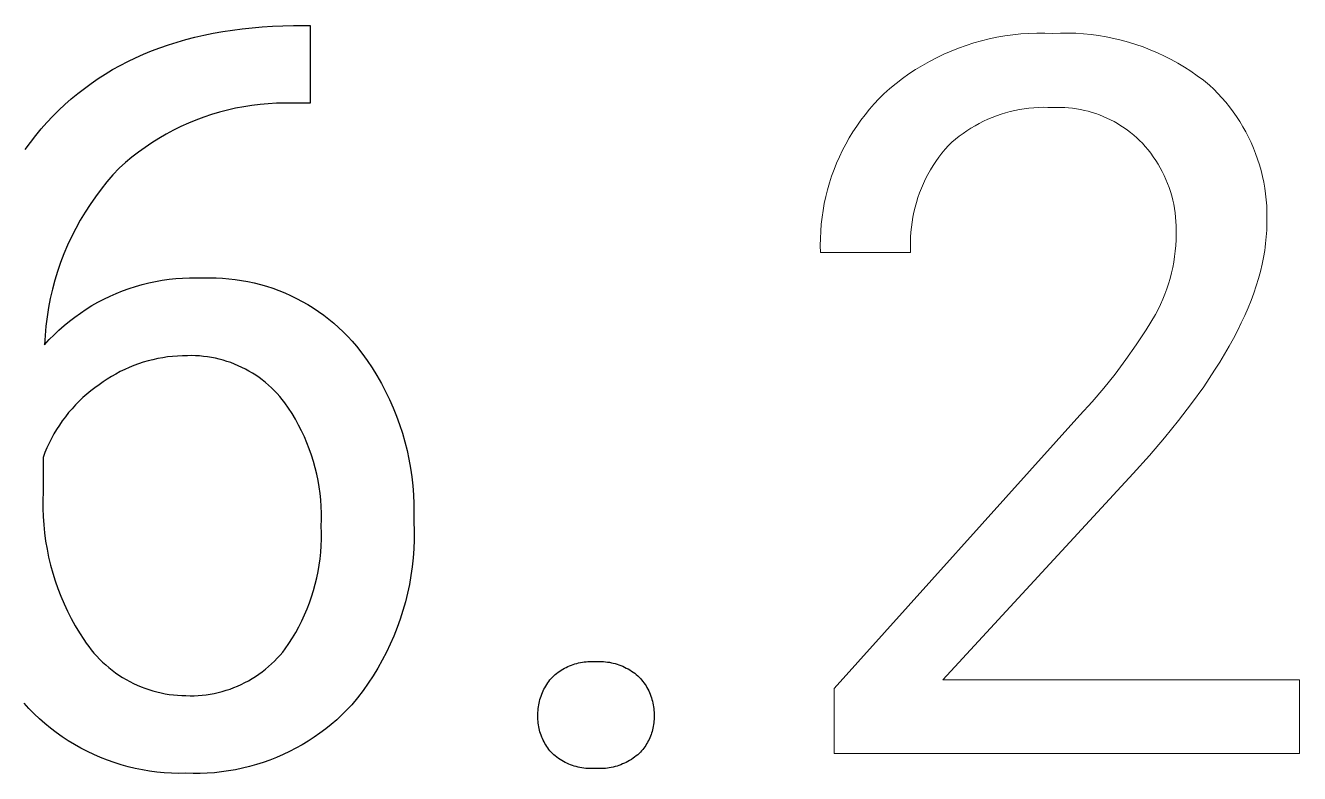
# Model space of a CAD drawing. Header units: millimetres. Extents: x 1383 to 4664, y -160 to 2132.
# Drawn here: x 4064.33 to 4110.07, y -18.68 to 8.17 of the extents above; entities that cross this region are included whole.
import ezdxf

# ---------------------------------------------------------------- set-up
doc = ezdxf.new("R2010")
doc.units = ezdxf.units.MM
doc.header["$MEASUREMENT"] = 0
doc.layers.add('Domyślny', color=7, linetype='Continuous', true_color=0x000000)

msp = doc.modelspace()

# ---------------------------------------------------------------- linework, layer by layer
at = {"layer": 'Domyślny'}
for p, q in [((4070.409, 7.75), (4070.737, 7.825)), ((4070.737, 7.825), (4071.07, 7.894)), ((4071.07, 7.894), (4071.41, 7.954)), ((4071.41, 7.954), (4071.756, 8.008)), ((4071.756, 8.008), (4072.107, 8.054)), ((4072.107, 8.054), (4072.465, 8.093)), ((4072.465, 8.093), (4072.828, 8.124)), ((4072.828, 8.124), (4073.197, 8.148)), ((4073.197, 8.148), (4073.572, 8.165)), ((4073.572, 8.165), (4073.954, 8.174)), ((4073.954, 8.174), (4074.553, 8.174)), ((4074.553, 8.174), (4074.553, 5.385)), ((4068.859, 7.261), (4069.157, 7.373)), ((4069.157, 7.373), (4069.461, 7.479)), ((4069.461, 7.479), (4069.771, 7.576)), ((4069.771, 7.576), (4070.087, 7.667)), ((4070.087, 7.667), (4070.409, 7.75)), ((4067.726, 6.737), (4068, 6.879)), ((4068, 6.879), (4068.28, 7.014)), ((4068.28, 7.014), (4068.567, 7.141)), ((4068.567, 7.141), (4068.859, 7.261)), ((4066.938, 6.267), (4067.195, 6.431)), ((4067.195, 6.431), (4067.457, 6.588)), ((4067.457, 6.588), (4067.726, 6.737)), ((4066.443, 5.917), (4066.687, 6.096)), ((4066.687, 6.096), (4066.938, 6.267)), ((4065.744, 5.336), (4065.971, 5.537)), ((4065.971, 5.537), (4066.204, 5.731)), ((4066.204, 5.731), (4066.443, 5.917)), ((4065.308, 4.913), (4065.523, 5.128)), ((4065.523, 5.128), (4065.744, 5.336)), ((4071.295, 5.061), (4071.011, 4.977)), ((4071.582, 5.137), (4071.295, 5.061)), ((4071.872, 5.202), (4071.582, 5.137)), ((4072.163, 5.258), (4071.872, 5.202)), ((4072.457, 5.304), (4072.163, 5.258)), ((4072.751, 5.34), (4072.457, 5.304)), ((4073.047, 5.366), (4072.751, 5.34)), ((4073.344, 5.382), (4073.047, 5.366)), ((4073.64, 5.388), (4073.344, 5.382)), ((4073.937, 5.385), (4073.64, 5.388)), ((4074.553, 5.385), (4073.937, 5.385)), ((4064.895, 4.459), (4065.098, 4.69)), ((4065.098, 4.69), (4065.308, 4.913)), ((4070.177, 4.665), (4069.906, 4.543)), ((4070.451, 4.778), (4070.177, 4.665)), ((4070.729, 4.882), (4070.451, 4.778)), ((4071.011, 4.977), (4070.729, 4.882)), ((4064.507, 3.977), (4064.698, 4.221)), ((4064.698, 4.221), (4064.895, 4.459)), ((4069.121, 4.122), (4068.87, 3.965)), ((4069.378, 4.271), (4069.121, 4.122)), ((4069.64, 4.411), (4069.378, 4.271)), ((4069.906, 4.543), (4069.64, 4.411)), ((4064.321, 3.725), (4064.507, 3.977)), ((4068.624, 3.799), (4068.383, 3.625)), ((4068.87, 3.965), (4068.624, 3.799)), ((4067.92, 3.253), (4067.699, 3.055)), ((4068.149, 3.443), (4067.92, 3.253)), ((4068.383, 3.625), (4068.149, 3.443)), ((4067.471, 2.809), (4067.252, 2.555)), ((4067.699, 3.055), (4067.471, 2.809)), ((4067.042, 2.294), (4066.841, 2.026)), ((4067.252, 2.555), (4067.042, 2.294)), ((4066.841, 2.026), (4066.65, 1.75)), ((4066.468, 1.469), (4066.296, 1.181)), ((4066.65, 1.75), (4066.468, 1.469)), ((4066.296, 1.181), (4066.134, 0.887)), ((4065.983, 0.588), (4065.841, 0.284)), ((4066.134, 0.887), (4065.983, 0.588)), ((4065.841, 0.284), (4065.711, -0.024)), ((4065.591, -0.337), (4065.482, -0.654)), ((4065.711, -0.024), (4065.591, -0.337)), ((4065.482, -0.654), (4065.384, -0.975)), ((4069.483, -0.938), (4069.727, -0.912)), ((4069.727, -0.912), (4069.972, -0.895)), ((4069.972, -0.895), (4070.218, -0.885)), ((4070.218, -0.885), (4070.463, -0.884)), ((4070.463, -0.884), (4070.709, -0.892)), ((4070.709, -0.892), (4070.94, -0.887)), ((4070.94, -0.887), (4071.171, -0.89)), ((4071.171, -0.89), (4071.401, -0.901)), ((4071.401, -0.901), (4071.631, -0.919)), ((4065.297, -1.299), (4065.222, -1.625)), ((4065.384, -0.975), (4065.297, -1.299)), ((4067.59, -1.444), (4067.818, -1.352)), ((4067.818, -1.352), (4068.049, -1.269)), ((4068.049, -1.269), (4068.283, -1.193)), ((4068.283, -1.193), (4068.519, -1.126)), ((4068.519, -1.126), (4068.758, -1.067)), ((4068.758, -1.067), (4068.998, -1.016)), ((4068.998, -1.016), (4069.24, -0.973)), ((4069.24, -0.973), (4069.483, -0.938)), ((4071.631, -0.919), (4071.861, -0.945)), ((4071.861, -0.945), (4072.089, -0.979)), ((4072.089, -0.979), (4072.316, -1.021)), ((4072.316, -1.021), (4072.542, -1.07)), ((4072.542, -1.07), (4072.766, -1.127)), ((4072.766, -1.127), (4072.987, -1.191)), ((4072.987, -1.191), (4073.207, -1.263)), ((4073.207, -1.263), (4073.424, -1.342)), ((4073.424, -1.342), (4073.638, -1.429)), ((4065.222, -1.625), (4065.157, -1.954)), ((4066.714, -1.885), (4066.927, -1.764)), ((4066.927, -1.764), (4067.144, -1.649)), ((4067.144, -1.649), (4067.366, -1.543)), ((4067.366, -1.543), (4067.59, -1.444)), ((4073.638, -1.429), (4073.849, -1.523)), ((4073.849, -1.523), (4074.056, -1.623)), ((4074.056, -1.623), (4074.261, -1.731)), ((4074.261, -1.731), (4074.461, -1.846)), ((4065.105, -2.285), (4065.063, -2.618)), ((4065.157, -1.954), (4065.105, -2.285)), ((4066.1, -2.293), (4066.3, -2.15)), ((4066.3, -2.15), (4066.505, -2.014)), ((4066.505, -2.014), (4066.714, -1.885)), ((4074.461, -1.846), (4074.658, -1.967)), ((4074.658, -1.967), (4074.85, -2.095)), ((4074.85, -2.095), (4075.038, -2.229)), ((4075.038, -2.229), (4075.221, -2.37)), ((4065.063, -2.618), (4065.033, -2.952)), ((4065.532, -2.762), (4065.716, -2.599)), ((4065.716, -2.599), (4065.906, -2.443)), ((4065.906, -2.443), (4066.1, -2.293)), ((4075.221, -2.37), (4075.399, -2.517)), ((4075.399, -2.517), (4075.572, -2.669)), ((4075.572, -2.669), (4075.74, -2.828)), ((4065.033, -2.952), (4065.015, -3.287)), ((4065.015, -3.287), (4065.182, -3.106)), ((4065.182, -3.106), (4065.354, -2.931)), ((4065.354, -2.931), (4065.532, -2.762)), ((4075.74, -2.828), (4075.903, -2.992)), ((4075.903, -2.992), (4076.06, -3.161)), ((4076.06, -3.161), (4076.211, -3.336)), ((4076.211, -3.336), (4076.408, -3.592)), ((4076.408, -3.592), (4076.596, -3.854)), ((4068.057, -4.105), (4067.893, -4.177)), ((4068.222, -4.038), (4068.057, -4.105)), ((4068.39, -3.976), (4068.222, -4.038)), ((4068.56, -3.92), (4068.39, -3.976)), ((4068.732, -3.87), (4068.56, -3.92)), ((4068.905, -3.826), (4068.732, -3.87)), ((4069.08, -3.788), (4068.905, -3.826)), ((4069.255, -3.755), (4069.08, -3.788)), ((4069.432, -3.728), (4069.255, -3.755)), ((4069.61, -3.708), (4069.432, -3.728)), ((4069.788, -3.693), (4069.61, -3.708)), ((4069.966, -3.684), (4069.788, -3.693)), ((4070.145, -3.682), (4069.966, -3.684)), ((4070.289, -3.68), (4070.145, -3.682)), ((4070.433, -3.683), (4070.289, -3.68)), ((4070.577, -3.692), (4070.433, -3.683)), ((4070.72, -3.705), (4070.577, -3.692)), ((4070.863, -3.723), (4070.72, -3.705)), ((4071.005, -3.746), (4070.863, -3.723)), ((4071.146, -3.773), (4071.005, -3.746)), ((4071.287, -3.806), (4071.146, -3.773)), ((4071.426, -3.843), (4071.287, -3.806)), ((4071.563, -3.885), (4071.426, -3.843)), ((4071.7, -3.932), (4071.563, -3.885)), ((4071.834, -3.984), (4071.7, -3.932)), ((4071.967, -4.04), (4071.834, -3.984)), ((4072.097, -4.1), (4071.967, -4.04)), ((4072.226, -4.165), (4072.097, -4.1)), ((4076.596, -3.854), (4076.775, -4.123)), ((4067.267, -4.521), (4067.118, -4.62)), ((4067.419, -4.427), (4067.267, -4.521)), ((4067.574, -4.339), (4067.419, -4.427)), ((4067.733, -4.255), (4067.574, -4.339)), ((4067.893, -4.177), (4067.733, -4.255)), ((4072.352, -4.234), (4072.226, -4.165)), ((4072.476, -4.308), (4072.352, -4.234)), ((4072.597, -4.386), (4072.476, -4.308)), ((4072.715, -4.468), (4072.597, -4.386)), ((4072.831, -4.554), (4072.715, -4.468)), ((4072.943, -4.643), (4072.831, -4.554)), ((4076.775, -4.123), (4076.945, -4.397)), ((4076.945, -4.397), (4077.106, -4.678)), ((4066.674, -4.946), (4066.531, -5.064)), ((4066.821, -4.832), (4066.674, -4.946)), ((4066.973, -4.724), (4066.821, -4.832)), ((4067.118, -4.62), (4066.973, -4.724)), ((4073.053, -4.737), (4072.943, -4.643)), ((4073.159, -4.834), (4073.053, -4.737)), ((4073.262, -4.935), (4073.159, -4.834)), ((4073.361, -5.04), (4073.262, -4.935)), ((4077.106, -4.678), (4077.257, -4.963)), ((4077.257, -4.963), (4077.398, -5.254)), ((4066.126, -5.449), (4066, -5.586)), ((4066.257, -5.316), (4066.126, -5.449)), ((4066.392, -5.188), (4066.257, -5.316)), ((4066.531, -5.064), (4066.392, -5.188)), ((4073.456, -5.147), (4073.361, -5.04)), ((4073.548, -5.258), (4073.456, -5.147)), ((4073.636, -5.372), (4073.548, -5.258)), ((4073.771, -5.566), (4073.636, -5.372)), ((4077.398, -5.254), (4077.529, -5.549)), ((4065.763, -5.873), (4065.652, -6.022)), ((4065.879, -5.727), (4065.763, -5.873)), ((4066, -5.586), (4065.879, -5.727)), ((4073.898, -5.763), (4073.771, -5.566)), ((4074.019, -5.965), (4073.898, -5.763)), ((4077.529, -5.549), (4077.649, -5.849)), ((4077.649, -5.849), (4077.76, -6.152)), ((4065.446, -6.332), (4065.351, -6.492)), ((4065.547, -6.175), (4065.446, -6.332)), ((4065.652, -6.022), (4065.547, -6.175)), ((4074.134, -6.171), (4074.019, -5.965)), ((4074.241, -6.381), (4074.134, -6.171)), ((4074.341, -6.594), (4074.241, -6.381)), ((4077.76, -6.152), (4077.86, -6.459)), ((4065.178, -6.821), (4065.099, -6.99)), ((4065.261, -6.655), (4065.178, -6.821)), ((4065.351, -6.492), (4065.261, -6.655)), ((4074.434, -6.81), (4074.341, -6.594)), ((4074.52, -7.03), (4074.434, -6.81)), ((4077.86, -6.459), (4077.95, -6.77)), ((4077.95, -6.77), (4078.029, -7.083)), ((4065.027, -7.161), (4064.961, -7.335)), ((4065.099, -6.99), (4065.027, -7.161)), ((4074.598, -7.252), (4074.52, -7.03)), ((4074.669, -7.476), (4074.598, -7.252)), ((4078.029, -7.083), (4078.097, -7.399)), ((4064.961, -7.335), (4064.961, -8.577)), ((4074.732, -7.703), (4074.669, -7.476)), ((4074.787, -7.932), (4074.732, -7.703)), ((4078.097, -7.399), (4078.154, -7.717)), ((4078.154, -7.717), (4078.201, -8.036)), ((4074.835, -8.163), (4074.787, -7.932)), ((4074.875, -8.395), (4074.835, -8.163)), ((4078.201, -8.036), (4078.236, -8.357)), ((4064.961, -8.577), (4064.951, -8.872)), ((4074.908, -8.628), (4074.875, -8.395)), ((4074.932, -8.862), (4074.908, -8.628)), ((4078.236, -8.357), (4078.261, -8.679)), ((4078.261, -8.679), (4078.275, -9.002)), ((4064.951, -8.872), (4064.952, -9.166)), ((4074.948, -9.097), (4074.932, -8.862)), ((4074.957, -9.332), (4074.948, -9.097)), ((4078.275, -9.002), (4078.277, -9.325)), ((4064.952, -9.166), (4064.962, -9.46)), ((4064.962, -9.46), (4064.983, -9.754)), ((4074.951, -9.803), (4074.958, -9.568)), ((4074.958, -9.568), (4074.957, -9.332)), ((4078.277, -9.325), (4078.269, -9.648)), ((4064.983, -9.754), (4065.013, -10.047)), ((4065.013, -10.047), (4065.053, -10.338)), ((4074.958, -10.037), (4074.951, -9.803)), ((4074.957, -10.271), (4074.958, -10.037)), ((4078.269, -9.648), (4078.279, -9.97)), ((4078.279, -9.97), (4078.279, -10.293)), ((4065.053, -10.338), (4065.103, -10.629)), ((4074.932, -10.737), (4074.949, -10.504)), ((4074.949, -10.504), (4074.957, -10.271)), ((4078.279, -10.293), (4078.268, -10.615)), ((4065.103, -10.629), (4065.162, -10.917)), ((4065.162, -10.917), (4065.231, -11.203)), ((4074.877, -11.202), (4074.908, -10.97)), ((4074.908, -10.97), (4074.932, -10.737)), ((4078.245, -10.937), (4078.212, -11.258)), ((4078.268, -10.615), (4078.245, -10.937)), ((4065.231, -11.203), (4065.31, -11.487)), ((4074.79, -11.661), (4074.837, -11.432)), ((4074.837, -11.432), (4074.877, -11.202)), ((4078.212, -11.258), (4078.167, -11.577)), ((4065.31, -11.487), (4065.398, -11.768)), ((4065.398, -11.768), (4065.495, -12.046)), ((4074.673, -12.114), (4074.735, -11.888)), ((4074.735, -11.888), (4074.79, -11.661)), ((4078.167, -11.577), (4078.112, -11.895)), ((4065.495, -12.046), (4065.602, -12.32)), ((4065.602, -12.32), (4065.718, -12.591)), ((4074.526, -12.557), (4074.603, -12.337)), ((4074.603, -12.337), (4074.673, -12.114)), ((4078.046, -12.211), (4077.969, -12.524)), ((4078.112, -11.895), (4078.046, -12.211)), ((4065.718, -12.591), (4065.843, -12.857)), ((4074.35, -12.99), (4074.441, -12.775)), ((4074.441, -12.775), (4074.526, -12.557)), ((4077.969, -12.524), (4077.882, -12.835)), ((4065.843, -12.857), (4065.976, -13.119)), ((4065.976, -13.119), (4066.119, -13.377)), ((4074.145, -13.411), (4074.251, -13.202)), ((4074.251, -13.202), (4074.35, -12.99)), ((4077.783, -13.142), (4077.675, -13.446)), ((4077.882, -12.835), (4077.783, -13.142)), ((4066.119, -13.377), (4066.27, -13.63)), ((4066.27, -13.63), (4066.429, -13.877)), ((4073.913, -13.816), (4074.032, -13.615)), ((4074.032, -13.615), (4074.145, -13.411)), ((4077.675, -13.446), (4077.556, -13.746)), ((4066.429, -13.877), (4066.513, -14.002)), ((4066.513, -14.002), (4066.6, -14.124)), ((4066.6, -14.124), (4066.692, -14.242)), ((4073.654, -14.206), (4073.787, -14.013)), ((4073.787, -14.013), (4073.913, -13.816)), ((4077.427, -14.041), (4077.288, -14.332)), ((4077.556, -13.746), (4077.427, -14.041)), ((4066.692, -14.242), (4066.788, -14.358)), ((4066.788, -14.358), (4066.888, -14.47)), ((4066.888, -14.47), (4066.992, -14.579)), ((4066.992, -14.579), (4067.099, -14.684)), ((4073.27, -14.646), (4073.371, -14.541)), ((4073.371, -14.541), (4073.469, -14.433)), ((4073.469, -14.433), (4073.564, -14.321)), ((4073.564, -14.321), (4073.654, -14.206)), ((4077.139, -14.618), (4076.98, -14.899)), ((4077.288, -14.332), (4077.139, -14.618)), ((4067.099, -14.684), (4067.209, -14.785)), ((4067.209, -14.785), (4067.324, -14.882)), ((4067.324, -14.882), (4067.441, -14.976)), ((4067.441, -14.976), (4067.561, -15.065)), ((4067.561, -15.065), (4067.685, -15.151)), ((4072.71, -15.116), (4072.828, -15.03)), ((4072.828, -15.03), (4072.944, -14.94)), ((4072.944, -14.94), (4073.056, -14.846)), ((4073.056, -14.846), (4073.164, -14.748)), ((4073.164, -14.748), (4073.27, -14.646)), ((4076.98, -14.899), (4076.812, -15.174)), ((4083.345, -15.133), (4083.398, -15.091)), ((4083.398, -15.091), (4083.452, -15.05)), ((4083.452, -15.05), (4083.508, -15.01)), ((4083.508, -15.01), (4083.564, -14.973)), ((4083.564, -14.973), (4083.622, -14.938)), ((4083.622, -14.938), (4083.681, -14.904)), ((4083.681, -14.904), (4083.742, -14.873)), ((4083.742, -14.873), (4083.803, -14.843)), ((4083.803, -14.843), (4083.865, -14.816)), ((4083.865, -14.816), (4083.928, -14.791)), ((4083.928, -14.791), (4083.992, -14.768)), ((4083.992, -14.768), (4084.057, -14.747)), ((4084.057, -14.747), (4084.122, -14.728)), ((4084.122, -14.728), (4084.188, -14.712)), ((4084.188, -14.712), (4084.254, -14.698)), ((4084.254, -14.698), (4084.321, -14.686)), ((4084.321, -14.686), (4084.388, -14.676)), ((4084.388, -14.676), (4084.456, -14.669)), ((4084.456, -14.669), (4084.523, -14.664)), ((4084.523, -14.664), (4084.591, -14.661)), ((4084.591, -14.661), (4084.659, -14.66)), ((4084.659, -14.66), (4084.727, -14.662)), ((4084.727, -14.662), (4084.795, -14.666)), ((4084.795, -14.666), (4084.866, -14.662)), ((4084.866, -14.662), (4084.937, -14.661)), ((4084.937, -14.661), (4085.009, -14.662)), ((4085.009, -14.662), (4085.08, -14.665)), ((4085.08, -14.665), (4085.151, -14.671)), ((4085.151, -14.671), (4085.222, -14.68)), ((4085.222, -14.68), (4085.293, -14.69)), ((4085.293, -14.69), (4085.363, -14.704)), ((4085.363, -14.704), (4085.432, -14.719)), ((4085.432, -14.719), (4085.501, -14.737)), ((4085.501, -14.737), (4085.57, -14.758)), ((4085.57, -14.758), (4085.637, -14.781)), ((4085.637, -14.781), (4085.704, -14.806)), ((4085.704, -14.806), (4085.77, -14.833)), ((4085.77, -14.833), (4085.835, -14.863)), ((4085.835, -14.863), (4085.899, -14.895)), ((4085.899, -14.895), (4085.962, -14.929)), ((4085.962, -14.929), (4086.023, -14.965)), ((4086.023, -14.965), (4086.083, -15.003)), ((4086.083, -15.003), (4086.142, -15.044)), ((4086.142, -15.044), (4086.2, -15.086)), ((4086.2, -15.086), (4086.255, -15.13)), ((4067.685, -15.151), (4067.811, -15.232)), ((4067.811, -15.232), (4067.94, -15.308)), ((4067.94, -15.308), (4068.072, -15.381)), ((4068.072, -15.381), (4068.206, -15.448)), ((4068.206, -15.448), (4068.342, -15.511)), ((4068.342, -15.511), (4068.48, -15.57)), ((4071.81, -15.599), (4071.945, -15.544)), ((4071.945, -15.544), (4072.079, -15.483)), ((4072.079, -15.483), (4072.21, -15.419)), ((4072.21, -15.419), (4072.339, -15.35)), ((4072.339, -15.35), (4072.465, -15.276)), ((4072.465, -15.276), (4072.589, -15.198)), ((4072.589, -15.198), (4072.71, -15.116)), ((4076.635, -15.444), (4076.448, -15.707)), ((4076.812, -15.174), (4076.635, -15.444)), ((4082.975, -15.601), (4083.008, -15.543)), ((4083.008, -15.543), (4083.043, -15.487)), ((4083.043, -15.487), (4083.079, -15.432)), ((4083.079, -15.432), (4083.118, -15.378)), ((4083.118, -15.378), (4083.159, -15.325)), ((4083.159, -15.325), (4083.201, -15.274)), ((4083.201, -15.274), (4083.245, -15.224)), ((4083.245, -15.224), (4083.294, -15.178)), ((4083.294, -15.178), (4083.345, -15.133)), ((4086.255, -15.13), (4086.31, -15.176)), ((4086.31, -15.176), (4086.363, -15.224)), ((4086.363, -15.224), (4086.408, -15.274)), ((4086.408, -15.274), (4086.451, -15.324)), ((4086.451, -15.324), (4086.493, -15.376)), ((4086.493, -15.376), (4086.533, -15.43)), ((4086.533, -15.43), (4086.571, -15.484)), ((4086.571, -15.484), (4086.607, -15.54)), ((4086.607, -15.54), (4086.641, -15.598)), ((4068.48, -15.57), (4068.62, -15.623)), ((4068.62, -15.623), (4068.762, -15.672)), ((4068.762, -15.672), (4068.906, -15.716)), ((4068.906, -15.716), (4069.051, -15.755)), ((4069.051, -15.755), (4069.197, -15.789)), ((4069.197, -15.789), (4069.344, -15.818)), ((4069.344, -15.818), (4069.492, -15.842)), ((4069.492, -15.842), (4069.641, -15.861)), ((4069.641, -15.861), (4069.791, -15.874)), ((4069.791, -15.874), (4069.941, -15.883)), ((4069.941, -15.883), (4070.091, -15.886)), ((4070.091, -15.886), (4070.237, -15.89)), ((4070.237, -15.89), (4070.383, -15.888)), ((4070.383, -15.888), (4070.529, -15.882)), ((4070.529, -15.882), (4070.675, -15.87)), ((4070.675, -15.87), (4070.82, -15.853)), ((4070.82, -15.853), (4070.965, -15.832)), ((4070.965, -15.832), (4071.109, -15.805)), ((4071.109, -15.805), (4071.252, -15.774)), ((4071.252, -15.774), (4071.393, -15.737)), ((4071.393, -15.737), (4071.534, -15.696)), ((4071.534, -15.696), (4071.673, -15.65)), ((4071.673, -15.65), (4071.81, -15.599)), ((4076.253, -15.964), (4076.049, -16.213)), ((4076.448, -15.707), (4076.253, -15.964)), ((4082.799, -16.029), (4082.818, -15.966)), ((4082.818, -15.966), (4082.839, -15.903)), ((4082.839, -15.903), (4082.862, -15.84)), ((4082.862, -15.84), (4082.887, -15.779)), ((4082.887, -15.779), (4082.914, -15.719)), ((4082.914, -15.719), (4082.943, -15.659)), ((4082.943, -15.659), (4082.975, -15.601)), ((4086.641, -15.598), (4086.673, -15.656)), ((4086.673, -15.656), (4086.703, -15.716)), ((4086.703, -15.716), (4086.731, -15.776)), ((4086.731, -15.776), (4086.757, -15.837)), ((4086.757, -15.837), (4086.781, -15.9)), ((4086.781, -15.9), (4086.803, -15.963)), ((4086.803, -15.963), (4086.822, -16.026)), ((4064.456, -16.353), (4064.279, -16.161)), ((4064.64, -16.538), (4064.456, -16.353)), ((4075.872, -16.399), (4075.69, -16.579)), ((4076.049, -16.213), (4075.872, -16.399)), ((4082.729, -16.487), (4082.732, -16.421)), ((4082.732, -16.421), (4082.738, -16.354)), ((4082.738, -16.354), (4082.746, -16.289)), ((4082.746, -16.289), (4082.756, -16.223)), ((4082.756, -16.223), (4082.768, -16.158)), ((4082.768, -16.158), (4082.783, -16.093)), ((4082.783, -16.093), (4082.799, -16.029)), ((4086.822, -16.026), (4086.839, -16.091)), ((4086.839, -16.091), (4086.854, -16.156)), ((4086.854, -16.156), (4086.867, -16.221)), ((4086.867, -16.221), (4086.878, -16.287)), ((4086.878, -16.287), (4086.886, -16.353)), ((4086.886, -16.353), (4086.892, -16.419)), ((4086.892, -16.419), (4086.896, -16.486)), ((4064.83, -16.718), (4064.64, -16.538)), ((4065.027, -16.89), (4064.83, -16.718)), ((4065.229, -17.056), (4065.027, -16.89)), ((4075.308, -16.919), (4075.108, -17.08)), ((4075.502, -16.752), (4075.308, -16.919)), ((4075.69, -16.579), (4075.502, -16.752)), ((4082.727, -16.553), (4082.729, -16.487)), ((4082.728, -16.619), (4082.727, -16.553)), ((4082.728, -16.683), (4082.728, -16.619)), ((4082.729, -16.748), (4082.728, -16.683)), ((4082.733, -16.812), (4082.729, -16.748)), ((4082.739, -16.876), (4082.733, -16.812)), ((4082.747, -16.939), (4082.739, -16.876)), ((4086.886, -16.866), (4086.879, -16.928)), ((4086.892, -16.805), (4086.886, -16.866)), ((4086.896, -16.743), (4086.892, -16.805)), ((4086.896, -16.486), (4086.897, -16.553)), ((4086.897, -16.681), (4086.896, -16.743)), ((4086.897, -16.553), (4086.897, -16.619)), ((4086.897, -16.619), (4086.897, -16.681)), ((4065.437, -17.215), (4065.229, -17.056)), ((4065.65, -17.366), (4065.437, -17.215)), ((4065.868, -17.51), (4065.65, -17.366)), ((4074.694, -17.38), (4074.479, -17.52)), ((4074.903, -17.233), (4074.694, -17.38)), ((4075.108, -17.08), (4074.903, -17.233)), ((4082.757, -17.002), (4082.747, -16.939)), ((4082.77, -17.065), (4082.757, -17.002)), ((4082.784, -17.128), (4082.77, -17.065)), ((4082.801, -17.19), (4082.784, -17.128)), ((4082.82, -17.251), (4082.801, -17.19)), ((4082.841, -17.312), (4082.82, -17.251)), ((4082.864, -17.372), (4082.841, -17.312)), ((4082.889, -17.431), (4082.864, -17.372)), ((4086.767, -17.345), (4086.743, -17.402)), ((4086.789, -17.287), (4086.767, -17.345)), ((4086.809, -17.229), (4086.789, -17.287)), ((4086.827, -17.169), (4086.809, -17.229)), ((4086.843, -17.11), (4086.827, -17.169)), ((4086.857, -17.049), (4086.843, -17.11)), ((4086.869, -16.989), (4086.857, -17.049)), ((4086.879, -16.928), (4086.869, -16.989)), ((4066.092, -17.646), (4065.868, -17.51)), ((4066.319, -17.774), (4066.092, -17.646)), ((4066.551, -17.894), (4066.319, -17.774)), ((4074.036, -17.777), (4073.809, -17.894)), ((4074.26, -17.652), (4074.036, -17.777)), ((4074.479, -17.52), (4074.26, -17.652)), ((4082.916, -17.489), (4082.889, -17.431)), ((4082.945, -17.546), (4082.916, -17.489)), ((4082.976, -17.602), (4082.945, -17.546)), ((4083.009, -17.657), (4082.976, -17.602)), ((4083.044, -17.711), (4083.009, -17.657)), ((4083.081, -17.764), (4083.044, -17.711)), ((4083.119, -17.815), (4083.081, -17.764)), ((4083.159, -17.865), (4083.119, -17.815)), ((4086.487, -17.823), (4086.447, -17.87)), ((4086.525, -17.775), (4086.487, -17.823)), ((4086.561, -17.725), (4086.525, -17.775)), ((4086.596, -17.673), (4086.561, -17.725)), ((4086.629, -17.621), (4086.596, -17.673)), ((4086.661, -17.568), (4086.629, -17.621)), ((4086.69, -17.514), (4086.661, -17.568)), ((4086.718, -17.458), (4086.69, -17.514)), ((4086.743, -17.402), (4086.718, -17.458)), ((4066.788, -18.006), (4066.551, -17.894)), ((4067.028, -18.11), (4066.788, -18.006)), ((4067.271, -18.206), (4067.028, -18.11)), ((4067.518, -18.293), (4067.271, -18.206)), ((4067.767, -18.371), (4067.518, -18.293)), ((4072.863, -18.285), (4072.619, -18.363)), ((4073.104, -18.199), (4072.863, -18.285)), ((4073.343, -18.105), (4073.104, -18.199)), ((4073.578, -18.004), (4073.343, -18.105)), ((4073.809, -17.894), (4073.578, -18.004)), ((4083.201, -17.914), (4083.159, -17.865)), ((4083.245, -17.961), (4083.201, -17.914)), ((4083.297, -18.008), (4083.245, -17.961)), ((4083.351, -18.053), (4083.297, -18.008)), ((4083.407, -18.096), (4083.351, -18.053)), ((4083.464, -18.138), (4083.407, -18.096)), ((4083.522, -18.177), (4083.464, -18.138)), ((4083.582, -18.214), (4083.522, -18.177)), ((4083.642, -18.25), (4083.582, -18.214)), ((4083.705, -18.283), (4083.642, -18.25)), ((4083.768, -18.314), (4083.705, -18.283)), ((4085.896, -18.282), (4085.832, -18.312)), ((4085.958, -18.249), (4085.896, -18.282)), ((4086.02, -18.213), (4085.958, -18.249)), ((4086.081, -18.176), (4086.02, -18.213)), ((4086.14, -18.137), (4086.081, -18.176)), ((4086.198, -18.096), (4086.14, -18.137)), ((4086.254, -18.053), (4086.198, -18.096)), ((4086.309, -18.008), (4086.254, -18.053)), ((4086.363, -17.961), (4086.309, -18.008)), ((4086.406, -17.916), (4086.363, -17.961)), ((4086.447, -17.87), (4086.406, -17.916)), ((4068.019, -18.441), (4067.767, -18.371)), ((4068.273, -18.501), (4068.019, -18.441)), ((4068.529, -18.553), (4068.273, -18.501)), ((4068.787, -18.596), (4068.529, -18.553)), ((4069.047, -18.63), (4068.787, -18.596)), ((4069.307, -18.655), (4069.047, -18.63)), ((4069.568, -18.671), (4069.307, -18.655)), ((4069.829, -18.678), (4069.568, -18.671)), ((4070.091, -18.676), (4069.829, -18.678)), ((4070.346, -18.683), (4070.091, -18.676)), ((4070.602, -18.682), (4070.346, -18.683)), ((4070.858, -18.672), (4070.602, -18.682)), ((4071.114, -18.653), (4070.858, -18.672)), ((4071.368, -18.626), (4071.114, -18.653)), ((4071.622, -18.59), (4071.368, -18.626)), ((4071.874, -18.546), (4071.622, -18.59)), ((4072.124, -18.493), (4071.874, -18.546)), ((4072.373, -18.432), (4072.124, -18.493)), ((4072.619, -18.363), (4072.373, -18.432)), ((4083.832, -18.343), (4083.768, -18.314)), ((4083.897, -18.369), (4083.832, -18.343)), ((4083.963, -18.394), (4083.897, -18.369)), ((4084.03, -18.416), (4083.963, -18.394)), ((4084.098, -18.435), (4084.03, -18.416)), ((4084.166, -18.453), (4084.098, -18.435)), ((4084.235, -18.468), (4084.166, -18.453)), ((4084.304, -18.48), (4084.235, -18.468)), ((4084.373, -18.491), (4084.304, -18.48)), ((4084.443, -18.499), (4084.373, -18.491)), ((4084.514, -18.504), (4084.443, -18.499)), ((4084.584, -18.507), (4084.514, -18.504)), ((4084.654, -18.508), (4084.584, -18.507)), ((4084.725, -18.506), (4084.654, -18.508)), ((4084.795, -18.502), (4084.725, -18.506)), ((4084.866, -18.506), (4084.795, -18.502)), ((4084.937, -18.507), (4084.866, -18.506)), ((4085.008, -18.506), (4084.937, -18.507)), ((4085.079, -18.503), (4085.008, -18.506)), ((4085.149, -18.497), (4085.079, -18.503)), ((4085.22, -18.489), (4085.149, -18.497)), ((4085.29, -18.479), (4085.22, -18.489)), ((4085.36, -18.466), (4085.29, -18.479)), ((4085.43, -18.451), (4085.36, -18.466)), ((4085.498, -18.434), (4085.43, -18.451)), ((4085.567, -18.414), (4085.498, -18.434)), ((4085.634, -18.392), (4085.567, -18.414)), ((4085.701, -18.368), (4085.634, -18.392)), ((4085.767, -18.341), (4085.701, -18.368)), ((4085.832, -18.312), (4085.767, -18.341))]:
    msp.add_line(p, q, dxfattribs=at)
at = {"layer": 'Domyślny', "color": 18, "lineweight": 15, "true_color": 0x000000}
for p, q in [((4099.207, 7.753), (4099.49, 7.802)), ((4099.49, 7.802), (4099.774, 7.842)), ((4099.774, 7.842), (4100.06, 7.871)), ((4100.06, 7.871), (4100.347, 7.891)), ((4100.347, 7.891), (4100.634, 7.901)), ((4100.634, 7.901), (4100.922, 7.901)), ((4100.922, 7.901), (4101.209, 7.891)), ((4101.209, 7.891), (4101.484, 7.901)), ((4101.484, 7.901), (4101.759, 7.902)), ((4101.759, 7.902), (4102.035, 7.894)), ((4102.035, 7.894), (4102.31, 7.876)), ((4102.31, 7.876), (4102.584, 7.849)), ((4102.584, 7.849), (4102.857, 7.813)), ((4102.857, 7.813), (4103.129, 7.767)), ((4097.559, 7.257), (4097.826, 7.363)), ((4097.826, 7.363), (4098.096, 7.46)), ((4098.096, 7.46), (4098.37, 7.548)), ((4098.37, 7.548), (4098.646, 7.626)), ((4098.646, 7.626), (4098.925, 7.694)), ((4098.925, 7.694), (4099.207, 7.753)), ((4103.129, 7.767), (4103.399, 7.712)), ((4103.399, 7.712), (4103.666, 7.648)), ((4103.666, 7.648), (4103.932, 7.575)), ((4103.932, 7.575), (4104.195, 7.494)), ((4104.195, 7.494), (4104.455, 7.403)), ((4104.455, 7.403), (4104.712, 7.303)), ((4096.532, 6.743), (4096.781, 6.885)), ((4096.781, 6.885), (4097.036, 7.018)), ((4097.036, 7.018), (4097.295, 7.142)), ((4097.295, 7.142), (4097.559, 7.257)), ((4104.712, 7.303), (4104.965, 7.195)), ((4104.965, 7.195), (4105.215, 7.078)), ((4105.215, 7.078), (4105.46, 6.953)), ((4105.46, 6.953), (4105.701, 6.82)), ((4095.813, 6.268), (4096.047, 6.434)), ((4096.047, 6.434), (4096.287, 6.593)), ((4096.287, 6.593), (4096.532, 6.743)), ((4105.701, 6.82), (4105.938, 6.678)), ((4105.938, 6.678), (4106.169, 6.529)), ((4106.169, 6.529), (4106.395, 6.372)), ((4095.363, 5.911), (4095.585, 6.093)), ((4095.585, 6.093), (4095.813, 6.268)), ((4106.395, 6.372), (4106.616, 6.207)), ((4106.616, 6.207), (4106.831, 6.034)), ((4106.831, 6.034), (4106.986, 5.887)), ((4094.797, 5.357), (4094.969, 5.542)), ((4094.969, 5.542), (4095.147, 5.721)), ((4095.147, 5.721), (4095.363, 5.911)), ((4106.986, 5.887), (4107.137, 5.735)), ((4107.137, 5.735), (4107.282, 5.578)), ((4107.282, 5.578), (4107.421, 5.416)), ((4094.471, 4.97), (4094.631, 5.166)), ((4094.631, 5.166), (4094.797, 5.357)), ((4099.518, 5.041), (4099.355, 4.991)), ((4099.683, 5.086), (4099.518, 5.041)), ((4099.849, 5.124), (4099.683, 5.086)), ((4100.017, 5.158), (4099.849, 5.124)), ((4100.186, 5.185), (4100.017, 5.158)), ((4100.355, 5.207), (4100.186, 5.185)), ((4100.526, 5.222), (4100.355, 5.207)), ((4100.696, 5.232), (4100.526, 5.222)), ((4100.867, 5.237), (4100.696, 5.232)), ((4101.038, 5.235), (4100.867, 5.237)), ((4101.209, 5.227), (4101.038, 5.235)), ((4101.352, 5.232), (4101.209, 5.227)), ((4101.494, 5.231), (4101.352, 5.232)), ((4101.637, 5.226), (4101.494, 5.231)), ((4101.78, 5.216), (4101.637, 5.226)), ((4101.922, 5.2), (4101.78, 5.216)), ((4102.063, 5.18), (4101.922, 5.2)), ((4102.204, 5.156), (4102.063, 5.18)), ((4102.344, 5.126), (4102.204, 5.156)), ((4102.483, 5.092), (4102.344, 5.126)), ((4102.62, 5.053), (4102.483, 5.092)), ((4102.756, 5.009), (4102.62, 5.053)), ((4107.421, 5.416), (4107.556, 5.249)), ((4107.556, 5.249), (4107.684, 5.079)), ((4107.684, 5.079), (4107.807, 4.903)), ((4094.173, 4.563), (4094.319, 4.769)), ((4094.319, 4.769), (4094.471, 4.97)), ((4098.419, 4.576), (4098.272, 4.489)), ((4098.568, 4.659), (4098.419, 4.576)), ((4098.721, 4.736), (4098.568, 4.659)), ((4098.876, 4.808), (4098.721, 4.736)), ((4099.033, 4.874), (4098.876, 4.808)), ((4099.193, 4.935), (4099.033, 4.874)), ((4099.355, 4.991), (4099.193, 4.935)), ((4102.89, 4.961), (4102.756, 5.009)), ((4103.023, 4.908), (4102.89, 4.961)), ((4103.154, 4.85), (4103.023, 4.908)), ((4103.283, 4.789), (4103.154, 4.85)), ((4103.41, 4.722), (4103.283, 4.789)), ((4103.534, 4.652), (4103.41, 4.722)), ((4103.656, 4.577), (4103.534, 4.652)), ((4103.775, 4.499), (4103.656, 4.577)), ((4107.807, 4.903), (4107.924, 4.724)), ((4107.924, 4.724), (4108.034, 4.541)), ((4093.778, 3.916), (4093.902, 4.136)), ((4093.902, 4.136), (4094.034, 4.352)), ((4094.034, 4.352), (4094.173, 4.563)), ((4097.85, 4.197), (4097.717, 4.091)), ((4097.987, 4.299), (4097.85, 4.197)), ((4098.128, 4.397), (4097.987, 4.299)), ((4098.272, 4.489), (4098.128, 4.397)), ((4103.891, 4.416), (4103.775, 4.499)), ((4104.005, 4.329), (4103.891, 4.416)), ((4104.116, 4.239), (4104.005, 4.329)), ((4104.223, 4.144), (4104.116, 4.239)), ((4104.327, 4.047), (4104.223, 4.144)), ((4108.034, 4.541), (4108.139, 4.354)), ((4108.139, 4.354), (4108.237, 4.164)), ((4108.237, 4.164), (4108.329, 3.971)), ((4093.551, 3.464), (4093.661, 3.692)), ((4093.661, 3.692), (4093.778, 3.916)), ((4097.341, 3.728), (4097.227, 3.587)), ((4097.461, 3.864), (4097.341, 3.728)), ((4097.587, 3.98), (4097.461, 3.864)), ((4097.717, 4.091), (4097.587, 3.98)), ((4104.428, 3.945), (4104.327, 4.047)), ((4104.532, 3.829), (4104.428, 3.945)), ((4104.632, 3.71), (4104.532, 3.829)), ((4104.728, 3.587), (4104.632, 3.71)), ((4108.329, 3.971), (4108.414, 3.775)), ((4108.414, 3.775), (4108.493, 3.576)), ((4093.356, 2.999), (4093.45, 3.233)), ((4093.45, 3.233), (4093.551, 3.464)), ((4097.012, 3.293), (4096.913, 3.142)), ((4097.117, 3.442), (4097.012, 3.293)), ((4097.227, 3.587), (4097.117, 3.442)), ((4104.819, 3.461), (4104.728, 3.587)), ((4104.906, 3.332), (4104.819, 3.461)), ((4104.989, 3.2), (4104.906, 3.332)), ((4108.493, 3.576), (4108.564, 3.374)), ((4108.564, 3.374), (4108.63, 3.171)), ((4093.192, 2.521), (4093.27, 2.761)), ((4093.27, 2.761), (4093.356, 2.999)), ((4096.73, 2.828), (4096.646, 2.666)), ((4096.819, 2.986), (4096.73, 2.828)), ((4096.913, 3.142), (4096.819, 2.986)), ((4105.067, 3.066), (4104.989, 3.2)), ((4105.141, 2.928), (4105.067, 3.066)), ((4105.209, 2.789), (4105.141, 2.928)), ((4105.273, 2.647), (4105.209, 2.789)), ((4108.63, 3.171), (4108.688, 2.965)), ((4108.688, 2.965), (4108.739, 2.757)), ((4108.739, 2.757), (4108.783, 2.548)), ((4093.122, 2.278), (4093.192, 2.521)), ((4096.497, 2.336), (4096.43, 2.166)), ((4096.569, 2.502), (4096.497, 2.336)), ((4096.646, 2.666), (4096.569, 2.502)), ((4105.332, 2.502), (4105.273, 2.647)), ((4105.386, 2.356), (4105.332, 2.502)), ((4105.435, 2.209), (4105.386, 2.356)), ((4108.783, 2.548), (4108.82, 2.337)), ((4108.82, 2.337), (4108.85, 2.125)), ((4093.007, 1.786), (4093.061, 2.033)), ((4093.061, 2.033), (4093.122, 2.278)), ((4096.37, 1.995), (4096.315, 1.822)), ((4096.43, 2.166), (4096.37, 1.995)), ((4105.479, 2.059), (4105.435, 2.209)), ((4105.518, 1.908), (4105.479, 2.059)), ((4105.551, 1.756), (4105.518, 1.908)), ((4108.85, 2.125), (4108.873, 1.913)), ((4108.873, 1.913), (4108.889, 1.699)), ((4092.926, 1.287), (4092.962, 1.537)), ((4092.962, 1.537), (4093.007, 1.786)), ((4096.224, 1.47), (4096.188, 1.292)), ((4096.267, 1.647), (4096.224, 1.47)), ((4096.315, 1.822), (4096.267, 1.647)), ((4105.58, 1.603), (4105.551, 1.756)), ((4105.603, 1.449), (4105.58, 1.603)), ((4105.621, 1.294), (4105.603, 1.449)), ((4108.889, 1.699), (4108.898, 1.486)), ((4108.898, 1.486), (4108.899, 1.272)), ((4092.878, 0.784), (4092.898, 1.036)), ((4092.898, 1.036), (4092.926, 1.287)), ((4096.134, 0.933), (4096.116, 0.753)), ((4096.158, 1.113), (4096.134, 0.933)), ((4096.188, 1.292), (4096.158, 1.113)), ((4105.633, 1.139), (4105.621, 1.294)), ((4105.64, 0.984), (4105.633, 1.139)), ((4105.642, 0.828), (4105.64, 0.984)), ((4108.892, 0.94), (4108.889, 0.822)), ((4108.893, 1.058), (4108.892, 0.94)), ((4108.899, 1.272), (4108.893, 1.058)), ((4092.864, 0.279), (4092.867, 0.532)), ((4092.867, 0.532), (4092.878, 0.784)), ((4096.104, 0.571), (4096.099, 0.39)), ((4096.116, 0.753), (4096.104, 0.571)), ((4105.624, 0.274), (4105.635, 0.473)), ((4105.635, 0.473), (4105.638, 0.672)), ((4105.638, 0.672), (4105.642, 0.828)), ((4108.864, 0.462), (4108.851, 0.341)), ((4108.875, 0.583), (4108.864, 0.462)), ((4108.883, 0.703), (4108.875, 0.583)), ((4108.889, 0.822), (4108.883, 0.703)), ((4092.869, 0.027), (4092.864, 0.279)), ((4096.107, 0.027), (4092.869, 0.027)), ((4096.099, 0.39), (4096.099, 0.208)), ((4096.099, 0.208), (4096.107, 0.027)), ((4105.584, -0.123), (4105.607, 0.075)), ((4105.607, 0.075), (4105.624, 0.274)), ((4108.819, 0.097), (4108.776, -0.151)), ((4108.836, 0.219), (4108.819, 0.097)), ((4108.851, 0.341), (4108.836, 0.219)), ((4105.517, -0.517), (4105.554, -0.321)), ((4105.554, -0.321), (4105.584, -0.123)), ((4108.725, -0.401), (4108.664, -0.655)), ((4108.776, -0.151), (4108.725, -0.401)), ((4105.368, -1.096), (4105.424, -0.905)), ((4105.424, -0.905), (4105.474, -0.712)), ((4105.474, -0.712), (4105.517, -0.517)), ((4108.594, -0.911), (4108.514, -1.17)), ((4108.664, -0.655), (4108.594, -0.911)), ((4105.238, -1.473), (4105.306, -1.286)), ((4105.306, -1.286), (4105.368, -1.096)), ((4108.514, -1.17), (4108.425, -1.432)), ((4105.082, -1.841), (4105.163, -1.658)), ((4105.163, -1.658), (4105.238, -1.473)), ((4108.327, -1.696), (4108.22, -1.964)), ((4108.425, -1.432), (4108.327, -1.696)), ((4104.564, -2.749), (4104.903, -2.197)), ((4104.903, -2.197), (4104.996, -2.02)), ((4104.996, -2.02), (4105.082, -1.841)), ((4108.102, -2.234), (4107.976, -2.507)), ((4108.22, -1.964), (4108.102, -2.234)), ((4107.976, -2.507), (4107.84, -2.784)), ((4104.208, -3.291), (4104.564, -2.749)), ((4107.695, -3.062), (4107.541, -3.344)), ((4107.84, -2.784), (4107.695, -3.062)), ((4103.835, -3.821), (4104.208, -3.291)), ((4107.377, -3.629), (4107.203, -3.916)), ((4107.541, -3.344), (4107.377, -3.629)), ((4103.446, -4.34), (4103.835, -3.821)), ((4107.203, -3.916), (4107.021, -4.207)), ((4103.042, -4.846), (4103.446, -4.34)), ((4106.829, -4.5), (4106.627, -4.796)), ((4107.021, -4.207), (4106.829, -4.5)), ((4102.621, -5.34), (4103.042, -4.846)), ((4106.627, -4.796), (4106.196, -5.396)), ((4102.186, -5.82), (4102.621, -5.34)), ((4106.196, -5.396), (4105.727, -6.007)), ((4093.363, -15.63), (4102.186, -5.82)), ((4105.727, -6.007), (4105.221, -6.63)), ((4105.221, -6.63), (4104.677, -7.264)), ((4104.677, -7.264), (4104.096, -7.909)), ((4104.096, -7.909), (4097.263, -15.316)), ((4097.263, -15.316), (4110.068, -15.316)), ((4110.068, -15.316), (4110.068, -17.961)), ((4093.363, -17.961), (4093.363, -15.63)), ((4110.068, -17.961), (4093.363, -17.961))]:
    msp.add_line(p, q, dxfattribs=at)

doc.saveas('drawing.dxf')
